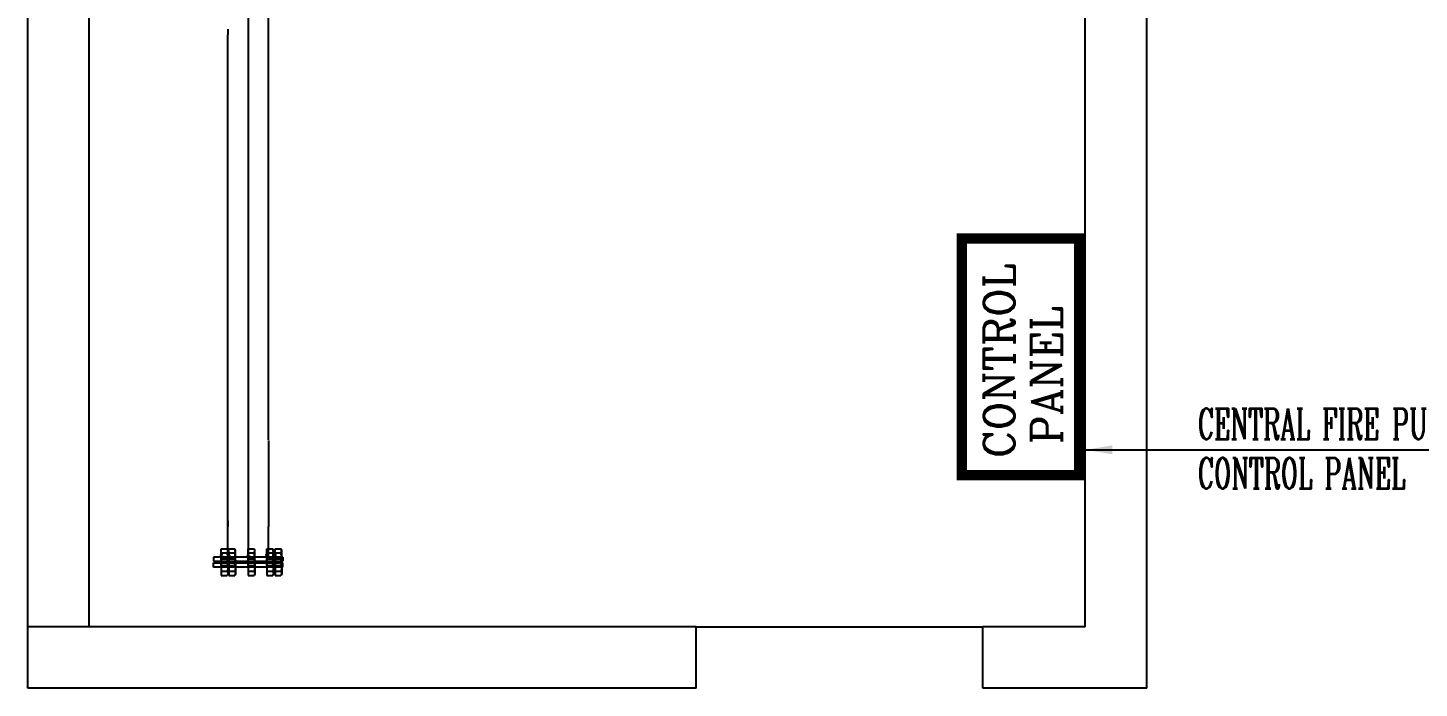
# Model space of a CAD drawing. Extents: x 846 to 947, y 375 to 797.
# Drawn here: x 858.7 to 866.45, y 425.75 to 429.42 of the extents above; entities that cross this region are included whole.
import ezdxf

# ---------------------------------------------------------------- set-up
doc = ezdxf.new("R2010")
doc.units = 0
doc.header["$MEASUREMENT"] = 0
for name, color, linetype in [('2', 2, 'CONTINUOUS'), ('HV-TEXT-', 22, 'CONTINUOUS'), ('MNUTS', 11, 'CONTINUOUS'), ('TILE', 21, 'CONTINUOUS')]:
    doc.layers.add(name, color=color, linetype=linetype)
for name, color, linetype, lineweight in [('FF-TEXT', 2, 'CONTINUOUS', 20), ('Fire', 1, 'CONTINUOUS', 30), ('section', 7, 'CONTINUOUS', 35)]:
    doc.layers.add(name, color=color, linetype=linetype, lineweight=lineweight)
doc.styles.add('FF', font='complex.shx')
doc.styles.add('ROMANC', font='romanc', dxfattribs={"height": 250})
doc.styles.add('STYLE2', font='romand.shx', dxfattribs={"width": 0.8})
doc.dimstyles.new('samo', dxfattribs={"dimtxt": 0.15, "dimasz": 0.15, "dimexe": 0.1, "dimexo": 0.2, "dimgap": 0.09, "dimtad": 1, "dimdec": 0, "dimlfac": 100, "dimdsep": 46, "dimtxsty": 'STYLE2', "dimcen": 0.075, "dimclrd": 34, "dimclre": 34, "dimclrt": 5, "dimadec": 0, "dimazin": 0, "dimtfac": 0.72, "dimtdec": 0, "dimtofl": 0, "dimtmove": 2, "dimatfit": 3, "dimfxl": 0.1, "dimtolj": 1, "dimarcsym": 0})

# ---------------------------------------------------------------- blocks, each defined once
blk = doc.blocks.new('NUT')
at = {"layer": 'MNUTS'}
for p, q in [((-270, 0), (270, 0)), ((270, 0), (270, -194)), ((-270, 0), (-270, -194)), ((-225, -220), (-270, -194)), ((-225, -220), (225, -220)), ((-135, 0), (-135, -194)), ((135, 0), (135, -194)), ((225, -220), (270, -194))]:
    blk.add_line(p, q, dxfattribs=at)
for centre, radius, start, end in [((-202, -107), 110, 236.1889, 307.433), ((0, 209), 425, 251.4608, 288.5114), ((202, -107), 110, 232.567, 303.8111)]:
    blk.add_arc(centre, radius, start, end, dxfattribs=at)

msp = doc.modelspace()

# ---------------------------------------------------------------- linework, layer by layer
at = {"layer": '2', "color": 9}
for p, q in [((858.6974, 425.747), (858.6974, 436.577)), ((859.0394, 426.089), (859.0394, 436.349)), ((864.5862, 426.089), (864.5862, 432.131)), ((859.0394, 426.089), (859.0394, 431.789)), ((864.5862, 426.089), (864.5862, 431.789)), ((864.9282, 427.571), (864.9282, 431.789)), ((864.9282, 425.747), (864.9282, 431.789)), ((862.4202, 426.089), (858.6974, 426.089)), ((862.4202, 425.747), (862.4202, 426.089)), ((864.5862, 426.089), (864.0162, 426.089)), ((864.0162, 425.747), (864.0162, 426.089)), ((862.4202, 425.747), (858.6974, 425.747)), ((864.9282, 425.747), (864.0162, 425.747))]:
    msp.add_line(p, q, dxfattribs=at)
at = {"layer": 'Fire', "color": 0, "const_width": 0.057}
msp.add_lwpolyline([(863.8988, 428.2497), (864.5525, 428.2497), (864.5525, 426.9321), (863.8988, 426.9321)], close=True, dxfattribs=at)
at = {"layer": 'section', "lineweight": -3}
msp.add_line((859.9244, 433.712), (859.9244, 426.4783), dxfattribs=at)
at = {"layer": 'section', "color": 1, "lineweight": -3}
for p, q in [((860.0384, 429.3837), (860.0384, 429.8625)), ((859.8104, 429.4141), (859.8104, 429.3837)), ((859.8104, 426.4763), (859.8104, 429.3837)), ((860.0384, 427.1294), (860.0384, 429.3837)), ((859.8104, 427.0959), (859.8104, 427.1263)), ((860.0384, 427.1263), (860.0384, 426.6475)), ((859.8103, 426.6778), (859.8103, 426.6474)), ((859.8104, 426.6779), (859.8104, 426.6475)), ((860.0384, 426.4763), (860.0384, 426.6475)), ((860.1168, 426.4763), (859.732, 426.4763)), ((859.732, 426.4763), (859.732, 426.4535)), ((859.7695, 426.4868), (859.7695, 426.4848)), ((859.7774, 426.4897), (859.7724, 426.4897)), ((859.7802, 426.4868), (859.7802, 426.4848)), ((859.811, 426.4868), (859.811, 426.4848)), ((859.8188, 426.4897), (859.8138, 426.4897)), ((859.8217, 426.4868), (859.8217, 426.4848)), ((859.919, 426.4868), (859.919, 426.4848)), ((859.9269, 426.4897), (859.9219, 426.4897)), ((859.9298, 426.4868), (859.9298, 426.4848)), ((860.0224, 426.4868), (860.0224, 426.4848)), ((860.0303, 426.4897), (860.0253, 426.4897)), ((860.0331, 426.4868), (860.0331, 426.4848)), ((860.0686, 426.4868), (860.0686, 426.4848)), ((860.0764, 426.4897), (860.0714, 426.4897)), ((860.0793, 426.4868), (860.0793, 426.4848)), ((860.1168, 426.4763), (860.1168, 426.4535)), ((859.732, 426.4535), (860.1168, 426.4535)), ((859.732, 426.4439), (860.1168, 426.4439)), ((859.732, 426.4211), (859.732, 426.4439)), ((860.1168, 426.4211), (859.732, 426.4211)), ((860.0625, 426.4487), (859.7863, 426.4487)), ((860.1168, 426.4211), (860.1168, 426.4439))]:
    msp.add_line(p, q, dxfattribs=at)
for centre, start, end in [((859.7724, 426.4868), 90, 180), ((859.7774, 426.4868), 0, 90), ((859.8138, 426.4868), 90, 180), ((859.8188, 426.4868), 0, 90), ((859.9219, 426.4868), 90, 180), ((859.9269, 426.4868), 0, 90), ((860.0253, 426.4868), 90, 180), ((860.0303, 426.4868), 0, 90), ((860.0714, 426.4868), 90, 180), ((860.0764, 426.4868), 0, 90)]:
    msp.add_arc(centre, 0.00285, start, end, dxfattribs=at)
at = {"layer": 'TILE', "color": 9}
msp.add_line((862.4202, 426.089), (864.0162, 426.089), dxfattribs=at)

# ---------------------------------------------------------------- block references
at = {"layer": 'section', "color": 1, "lineweight": -3, "yscale": 0.0001709999749409, "rotation": 90}
for p, xscale, zscale in [((859.7749, 426.4763), 0.0001709999749409, 0.0001709999749409), ((859.8163, 426.4763), 0.0001709999749409, 0.0001709999749409), ((859.9244, 426.4763), 0.0001709999749409, 0.0001709999749409), ((860.0278, 426.4763), 0.0001709999749409, 0.0001709999749409), ((860.0739, 426.4763), 0.0001709999749409, 0.0001709999749409), ((859.7749, 426.4211), -0.0001709999749409, 0.000171), ((859.8163, 426.4211), -0.0001709999749409, 0.000171), ((859.9244, 426.4211), -0.0001709999749409, 0.000171), ((860.0278, 426.4211), -0.0001709999749409, 0.000171), ((860.0739, 426.4211), -0.0001709999749409, 0.000171)]:
    msp.add_blockref('NUT', p, dxfattribs=dict(at, xscale=xscale, zscale=zscale))

# ---------------------------------------------------------------- texts
at = {"layer": 'FF-TEXT', "linetype": 'Continuous', "style": 'FF'}
for s, p in [('CONTROL ', (864.1915, 427.0274)), ('PANEL', (864.4553, 427.1055))]:
    msp.add_text(s, height=0.171, rotation=90, dxfattribs=at).set_placement(p)
at = {"layer": 'HV-TEXT-', "style": 'ROMANC', "width": 0.59}
for s, p in [('CENTRAL FIRE PUMP ', (865.2127, 427.1332, 0.2361)), ('CONTROL PANEL', (865.2127, 426.8575, 0.2361))]:
    msp.add_text(s, height=0.171, dxfattribs=at).set_placement(p)

# ---------------------------------------------------------------- leaders
at = {"layer": 'Fire', "linetype": 'ByBlock'}
msp.add_leader([(864.5862, 427.0736), (866.8975, 427.0736)], dimstyle='samo', override={"dimgap": 0.09, "dimtad": 0, "dimarcsym": 1}, dxfattribs=at)

doc.saveas('drawing.dxf')
